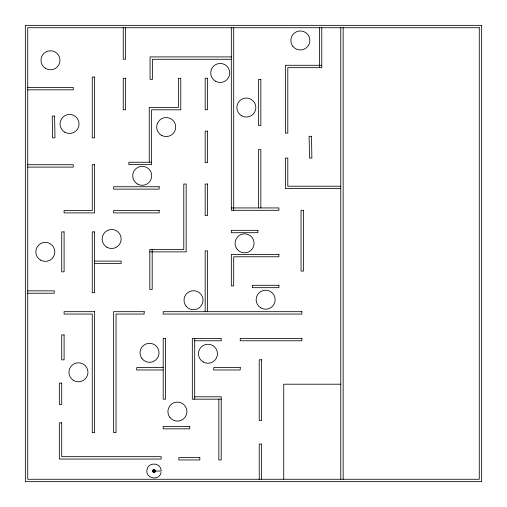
<?xml version="1.0" encoding="UTF-8"?>
<svg xmlns="http://www.w3.org/2000/svg" width="507" height="507" viewBox="0 0 507 507"><rect width="100%" height="100%" fill="white"/><g stroke="black" fill="none" stroke-linecap="round" stroke-linejoin="round"><path stroke-width="0.76" d="M153.741 472.391L154.28 469.666M161.004 472.416C159.597 481.492 144.85 478.564 147.017 469.634C148.247 461.408 161.543 462.72 161.144 471.028L152.62 471.028M153.482 472.315L154.546 469.742M153.241 472.182L154.787 469.869M153.025 472.011L154.996 470.046M152.854 471.802L155.167 470.255M152.727 471.561L155.294 470.496M152.645 471.301L155.376 470.756M231.319 56.911L150.078 56.911L150.078 79.365L152.455 79.365L152.455 59.287L231.319 59.287M321.768 65.289L285.422 65.289L285.422 133.113L287.799 133.113L287.799 67.665L321.768 67.665L321.768 27.727M27.727 87.451L73.242 87.451L73.242 89.828L27.727 89.828M151.625 162.253L128.867 162.253L128.867 164.629L151.625 164.629L151.625 109.81L180.765 109.81L180.765 78.3L178.388 78.3L178.388 107.433L149.248 107.433L149.248 162.253M27.727 164.724L73.242 164.724L73.242 167.101L27.727 167.101M340.78 186.227L287.799 186.227L287.799 158.057L285.422 158.057L285.422 188.604L340.78 188.604M231.319 207.933L278.894 207.933L278.894 210.31L231.319 210.31L231.319 27.727M149.812 251.871L186.164 251.871L186.164 184.041L183.788 184.041L183.788 249.495L149.812 249.495L149.812 289.434L152.189 289.434L152.189 249.495M94.632 261.099L121.148 261.099L121.148 263.475L94.632 263.475M27.727 290.853L54.243 290.853L54.243 293.23L27.727 293.23M194.701 340.774L221.217 340.774L221.217 338.397L192.324 338.397L192.324 399.174L221.217 399.174M163.203 367.6L136.687 367.6L136.687 369.977L163.203 369.977M340.78 384.211L283.743 384.211L283.743 479.273M194.701 396.797L221.217 396.797L221.217 459.95L218.84 459.95L218.84 399.174M152.645 470.756L155.376 471.301M152.727 470.496L155.294 471.561M152.854 470.255L155.167 471.802M153.025 470.046L154.996 472.011M153.241 469.869L154.787 472.182M153.482 469.742L154.546 472.315M153.741 469.666L154.28 472.391M343.157 27.727L343.157 479.273M340.78 27.727L340.78 479.273M319.391 27.727L319.391 67.665M261.618 479.273L261.618 444.05L259.242 444.05L259.242 479.273M260.839 207.933L260.839 149.59L258.462 149.59L258.462 207.933M233.695 27.727L233.695 210.31M207.553 311.685L207.553 250.914L205.177 250.914L205.177 311.685M194.701 338.397L194.701 399.174M154.014 469.634L154.014 472.416M125.628 27.727L125.628 59.243L123.252 59.243L123.252 27.727M481.65 25.35L25.35 25.35L25.35 481.65L481.65 481.65L481.65 25.35M479.273 27.727L27.727 27.727L27.727 479.273L479.273 479.273L479.273 27.727M94.632 77.07L92.255 77.07L92.255 137.841L94.632 137.841L94.632 77.07M125.628 78.255L123.252 78.255L123.252 109.766L125.628 109.766L125.628 78.255M207.553 78.255L205.177 78.255L205.177 109.766L207.553 109.766L207.553 78.255M260.839 79.466L258.462 79.466L258.462 125.502L260.839 125.502L260.839 79.466M207.553 131.148L205.177 131.148L205.177 162.665L207.553 162.665L207.553 131.148M94.632 164.724L92.255 164.724L92.255 210.513L64.091 210.513L64.091 212.889L94.632 212.889L94.632 164.724M207.553 184.041L205.177 184.041L205.177 215.557L207.553 215.557L207.553 184.041M159.16 186.747L113.644 186.747L113.644 189.124L159.16 189.124L159.16 186.747M303.42 210.31L301.044 210.31L301.044 271.08L303.42 271.08L303.42 210.31M159.16 210.513L113.644 210.513L113.644 212.889L159.16 212.889L159.16 210.513M257.835 230.324L231.319 230.324L231.319 232.7L257.835 232.7L257.835 230.324M64.091 231.902L61.715 231.902L61.715 271.841L64.091 271.841L64.091 231.902M94.632 231.902L92.255 231.902L92.255 292.672L94.632 292.672L94.632 231.902M278.894 254.4L231.319 254.4L231.319 285.91L233.695 285.91L233.695 256.776L278.894 256.776L278.894 254.4M278.894 285.295L252.385 285.295L252.385 287.672L278.894 287.672L278.894 285.295M94.632 311.685L64.091 311.685L64.091 314.061L92.255 314.061L92.255 432.623L94.632 432.623L94.632 311.685M144.191 311.685L113.644 311.685L113.644 432.623L116.021 432.623L116.021 314.061L144.191 314.061L144.191 311.685M301.861 311.685L163.203 311.685L163.203 314.061L301.861 314.061L301.861 311.685M64.091 334.956L61.715 334.956L61.715 359.85L64.091 359.85L64.091 334.956M165.58 338.397L163.203 338.397L163.203 399.174L165.58 399.174L165.58 338.397M301.861 338.397L240.229 338.397L240.229 340.774L301.861 340.774L301.861 338.397M261.618 359.786L259.242 359.786L259.242 420.563L261.618 420.563L261.618 359.786M240.229 367.6L213.713 367.6L213.713 369.977L240.229 369.977L240.229 367.6M61.715 383.121L59.332 383.121L59.332 404.434L61.715 404.434L61.715 383.121M61.715 422.844L59.332 422.844L59.332 459.05L161.144 459.05L161.144 456.674L61.715 456.674L61.715 422.844M189.719 426.457L163.203 426.457L163.203 428.833L189.719 428.833L189.719 426.457M199.828 457.574L178.819 457.574L178.819 459.95L199.828 459.95L199.828 457.574M54.604 116.084L52.227 116.059L52.595 137.815L54.971 137.841L54.604 116.084M311.507 136.32L309.131 136.288L309.498 158.045L311.875 158.07L311.507 136.32M292.888 46.365A9.506 9.506 0 0 0 309.175 43.957A9.506 9.506 0 0 0 298.946 31.054A9.506 9.506 0 0 0 292.888 46.365M260.883 307.933A9.506 9.506 0 0 0 275.149 299.7A9.506 9.506 0 0 0 260.883 291.468A9.506 9.506 0 0 0 260.883 307.933M241.598 115.792A9.506 9.506 0 0 0 255.858 107.56A9.506 9.506 0 0 0 241.598 99.328A9.506 9.506 0 0 0 241.598 115.792M237.124 249.248A9.506 9.506 0 0 0 253.418 246.839A9.506 9.506 0 0 0 243.189 233.936A9.506 9.506 0 0 0 237.124 249.248M215.462 81.183A9.506 9.506 0 0 0 229.722 72.951A9.506 9.506 0 0 0 215.462 64.719A9.506 9.506 0 0 0 215.462 81.183M203.206 361.973A9.506 9.506 0 0 0 217.465 353.74A9.506 9.506 0 0 0 203.206 345.508A9.506 9.506 0 0 0 203.206 361.973M186.069 306.127A9.506 9.506 0 0 0 202.356 303.718A9.506 9.506 0 0 0 192.128 290.815A9.506 9.506 0 0 0 186.069 306.127M169.959 417.508A9.506 9.506 0 0 0 186.246 415.106A9.506 9.506 0 0 0 176.024 402.203A9.506 9.506 0 0 0 169.959 417.508M161.441 135.28A9.506 9.506 0 0 0 175.701 127.048A9.506 9.506 0 0 0 161.441 118.815A9.506 9.506 0 0 0 161.441 135.28M142.074 358.722A9.506 9.506 0 0 0 158.361 356.313A9.506 9.506 0 0 0 148.133 343.41A9.506 9.506 0 0 0 142.074 358.722M137.473 184.041A9.506 9.506 0 0 0 151.732 175.809A9.506 9.506 0 0 0 137.473 167.576A9.506 9.506 0 0 0 137.473 184.041M106.888 247.226A9.506 9.506 0 0 0 121.148 238.993A9.506 9.506 0 0 0 106.888 230.761A9.506 9.506 0 0 0 106.888 247.226M73.699 380.523A9.506 9.506 0 0 0 87.958 372.29A9.506 9.506 0 0 0 73.699 364.058A9.506 9.506 0 0 0 73.699 380.523M64.788 132.175A9.506 9.506 0 0 0 79.048 123.942A9.506 9.506 0 0 0 64.788 115.71A9.506 9.506 0 0 0 64.788 132.175M45.731 68.515A9.506 9.506 0 0 0 59.991 60.282A9.506 9.506 0 0 0 45.731 52.05A9.506 9.506 0 0 0 45.731 68.515M40.566 260.104A9.506 9.506 0 0 0 54.826 251.871A9.506 9.506 0 0 0 40.566 243.639A9.506 9.506 0 0 0 40.566 260.104"/></g></svg>
